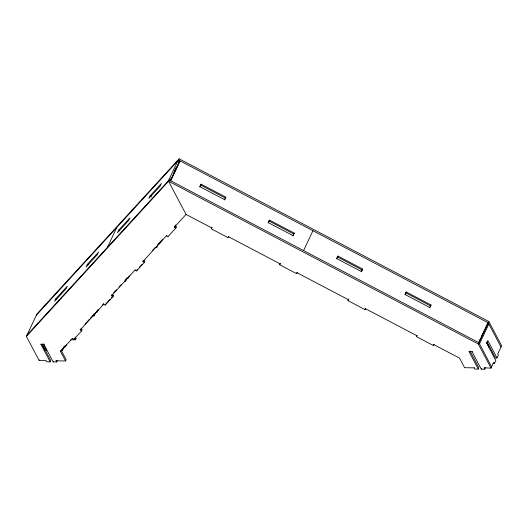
<?xml version="1.0" encoding="UTF-8"?>
<svg xmlns="http://www.w3.org/2000/svg" width="528" height="528" viewBox="0 0 528 528"><rect width="100%" height="100%" fill="white"/><g stroke="black" fill="none" stroke-linecap="round" stroke-linejoin="round"><path stroke-width="0.79" d="M41.95 343.913L50.747 360.591L50.147 361.858L46.655 361.799L46.042 360.631L39.138 360.518L26.4 336.356L36.96 313.942L179.111 158.809L488.862 321.565L501.6 345.728L497.779 353.833L498.399 355.001L497 357.964L495.508 357.938L487.093 341.979M55.882 298.67L54.688 301.204L66.033 288.816L67.228 286.282L55.882 298.67L56.852 299.257M50.147 361.858L40.973 344.454L41.171 344.032M57.229 360.703L56.635 361.97L53.143 361.911L43.963 344.507L44.161 344.084M39.138 360.518L39.442 359.885M87.259 264.422L86.064 266.957L97.416 254.575L98.611 252.034L87.259 264.422L88.235 265.01M53.143 361.911L53.341 361.489M107.455 247.276L116.82 227.403M56.635 361.97L56.113 360.591M56.014 360.802L65.578 360.961L60.542 351.41L61.136 350.143L62.634 350.17L64.178 346.896M118.661 230.149L117.467 232.683L128.819 220.295L130.013 217.76L118.661 230.149L119.638 230.736M66.455 344.54L65.413 346.757L63.914 346.731M60.542 351.41L72.442 338.323M72.343 338.534L73.801 339.418L74.402 338.151M65.578 360.961L66.172 359.693L61.136 350.143M70.759 339.742L75.537 339.821L76.138 338.554L75.385 337.121M80.612 328.99L82.177 329.663L81.576 330.937L80.216 329.835M150.044 195.901L148.85 198.436L160.195 186.054L161.39 183.513L150.044 195.901L151.503 196.786M92.519 315.896L94.017 315.922L95.555 312.649M96.789 312.51L98.182 309.553M80.117 330.046L103.825 304.075M103.726 304.286L105.283 304.96M112.094 294.532L113.553 295.423L112.952 296.69L111.494 295.805L111.995 294.743M168.452 180.701L177.811 160.835L179.269 161.72L170.254 180.853M491.634 366.868L478.896 342.705L169.145 179.949L168.544 181.216L26.4 336.356M179.111 158.809L178.51 160.076L36.366 315.209M170.438 179.639L171.131 178.167M173.91 172.28L176.332 167.125M170.478 180.853L180.035 160.875L170.676 180.741M127.241 277.754L125.393 281.675L124.839 280.625L126.489 278.824M129.215 276.045L128.165 278.269L126.674 278.243M111.494 295.805L135.201 269.828M135.102 270.039L136.561 270.923L137.161 269.656M144.335 262.442L142.877 261.558L143.471 260.291L144.929 261.175L144.335 262.442L136.561 270.923M152.592 250.331L155.278 247.408L156.77 247.434L158.314 244.16M159.548 244.022L160.591 241.798M142.877 261.558L166.577 235.58M166.478 235.792L168.036 236.465M175.837 224.968L174.854 226.043L176.312 226.928L175.712 228.195L174.253 227.311L174.748 226.255M199.703 186.938L201.148 184.186L225.878 197.182L224.677 199.716L199.947 186.721L201.148 184.186M224.433 199.934L225.878 197.182M228.815 236.63L228.169 237.692L211.233 228.796L212.104 227.099M211.233 228.796L211.873 227.733M228.169 237.692L228.67 236.636M268.085 222.869L269.524 220.117L294.254 233.105L293.06 235.646L268.33 222.651L269.524 220.117M292.816 235.864L294.254 233.105M297.191 272.56L296.551 273.623L279.609 264.726L280.111 263.67M279.609 264.726L280.256 263.663M303.58 250.582L312.946 230.71M296.551 273.623L297.046 272.567M336.508 258.826L337.946 256.073L362.677 269.069L361.482 271.603L336.752 258.608L337.946 256.073M361.238 271.821L362.677 269.069M365.567 308.491L364.927 309.553L347.992 300.65L348.856 298.96M347.992 300.65L348.632 299.587M364.927 309.553L365.422 308.497M404.884 294.756L406.322 292.004L431.053 304.999L429.858 307.534L405.128 294.538L406.322 292.004M429.614 307.751L431.053 304.999M433.95 344.421L433.303 345.484L416.368 336.58L416.863 335.524M416.368 336.58L417.008 335.518M433.303 345.484L433.805 344.428M474.263 367.646L474.778 369.026L478.269 369.085L469.095 351.674L469.293 351.252M485.199 367.633L484.757 369.191L481.265 369.131L472.085 351.727L472.283 351.305M478.711 342.382L480.447 338.699M481.14 337.227L484.262 330.601M484.955 329.129L487.384 323.981L488.882 324.007L479.51 343.88M478.698 342.824L488.261 322.832L178.51 160.076L179.56 162.07M484.235 367.811L491.04 368.141L478.295 343.979L488.862 321.565M478.269 369.085L478.87 367.811L470.072 351.133M488.631 347.094L488.836 346.672L486.539 342.322M481.265 369.131L481.463 368.709M491.04 368.141L493.792 362.287L494.413 363.462L492.914 363.436M494.413 363.462L495.805 360.499L486.631 343.094L487.826 340.553L497 357.964M178.16 162.928L179.269 161.72M27.001 335.082L169.145 179.949M65.564 345.312L62.08 349.12L62.634 350.17M85.008 324.093L89.298 319.414M90.374 318.239L94.558 313.665M96.215 311.863L98.419 309.461M102.175 305.362L103.785 303.6M113.705 292.776L116.384 289.852M119.071 286.922L121.216 284.579M157.872 244.576L162.789 239.21M174.253 227.311L186.054 214.427L168.544 181.216L478.295 343.979M105.778 303.904L109.943 299.356M111.613 297.541L113.553 295.423M139.379 267.234L142.019 264.356M175.336 227.99L176.312 226.928M73.801 339.418L81.576 330.937M105.184 305.171L112.952 296.69M167.937 236.676L175.712 228.195M40.973 344.454L43.963 344.507M469.095 351.674L472.085 351.727M474.164 367.858L464.6 367.693L459.571 358.142L433.851 344.632M200.6 185.038L225.331 198.033M268.983 220.968L293.713 233.957M337.405 256.925L362.135 269.92M405.781 292.855L430.511 305.851M186.054 214.427L211.774 227.944M228.716 236.841L280.157 263.875M297.092 272.771L348.533 299.798M365.468 308.702L416.909 335.729M488.261 322.832L500.999 346.995M484.136 368.023L484.757 369.191M156.215 246.378L156.77 247.434M93.456 314.873L94.017 315.922M74.818 338.455L75.537 339.821M43.157 343.84L46.603 350.368L45.104 350.341L42.042 344.54"/></g></svg>
